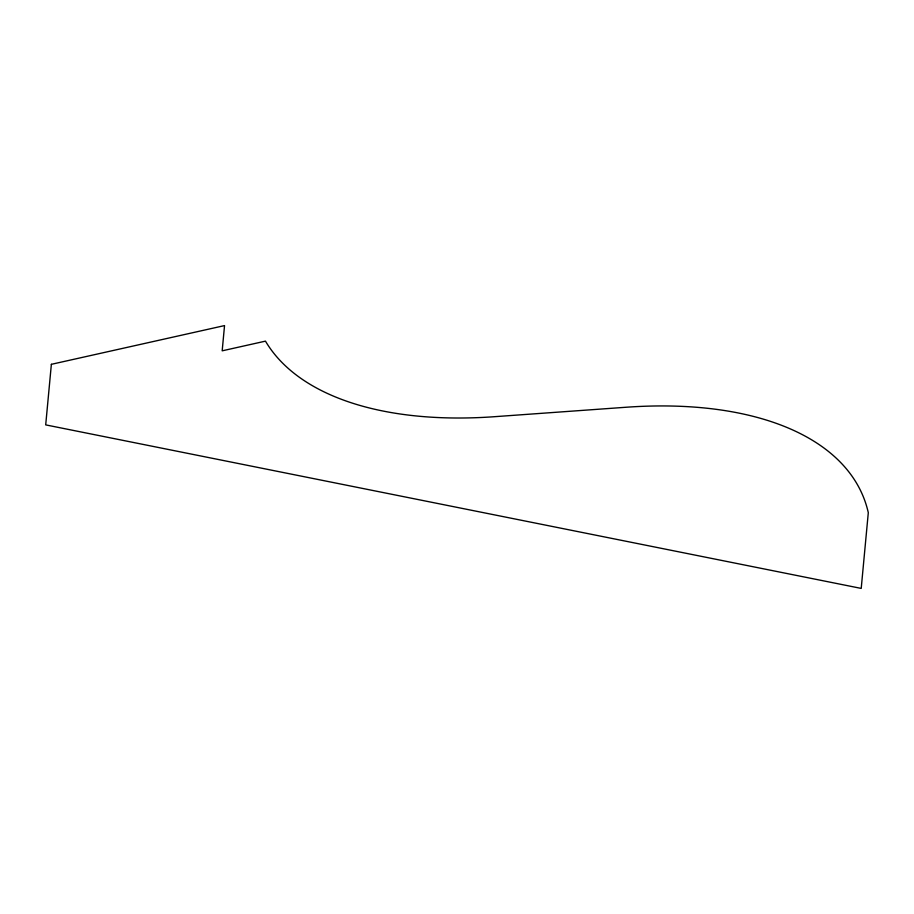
<?xml version="1.0" encoding="UTF-8"?>
<svg xmlns="http://www.w3.org/2000/svg" width="914" height="914" viewBox="0 0 914 914"><rect width="100%" height="100%" fill="white"/><g stroke="black" fill="none" stroke-linecap="round" stroke-linejoin="round"><path stroke-width="1.37" d="M51.367 364.32L45.7 424.884L861.216 588.41L868.3 512.697A368.833 192.168 -19.9 0 0 625.873 407.267L494.565 416.693A366.08 190.729 -19.9 0 1 265.471 341.139L222.182 350.827L224.536 325.59L51.367 364.32"/></g></svg>
